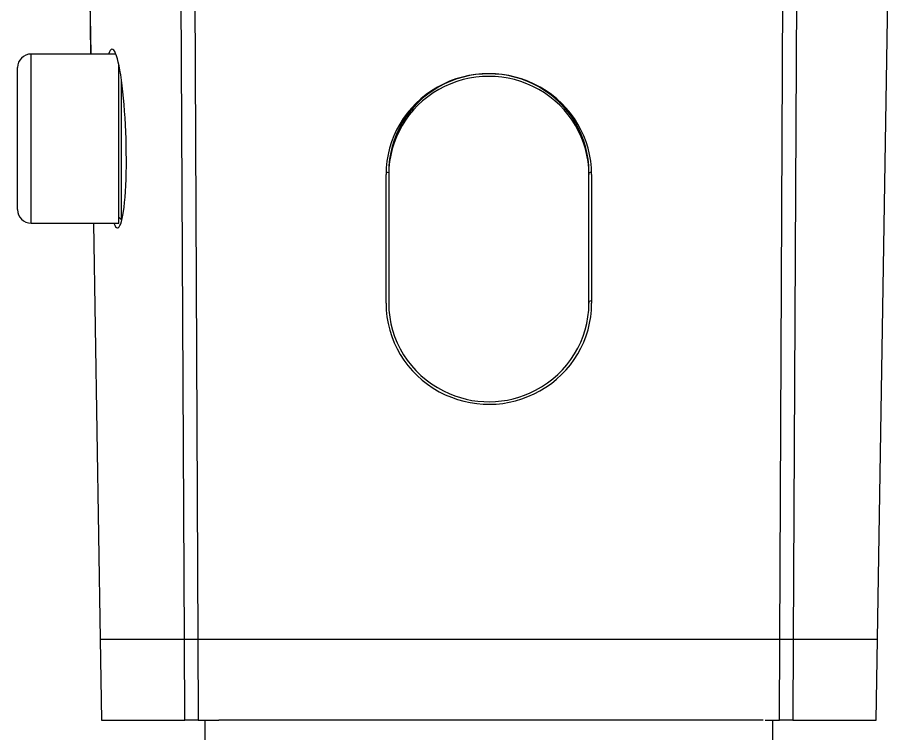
# Model space of a CAD drawing. Extents: x 0 to 948, y 0 to 695.
# Drawn here: x 185.9 to 250.7, y 366.9 to 419.8 of the extents above; entities that cross this region are included whole.
import ezdxf

# ---------------------------------------------------------------- set-up
doc = ezdxf.new("R2010")
doc.units = 0
doc.header["$LTSCALE"] = 10
doc.header["$MEASUREMENT"] = 0
doc.layers.get('0').update_dxf_attribs({"linetype": 'CONTINUOUS'})
doc.layers.add('1', color=7, linetype='CONTINUOUS')
doc.layers.add('레이어 1', color=7, linetype='CONTINUOUS')

msp = doc.modelspace()

# ---------------------------------------------------------------- linework, layer by layer
at = {"lineweight": -3, "ltscale": 0.5}
for centre, radius, start, end in [((220.747, 398.857), 7.664, 241.46005, 299.53868), ((220.748, 398.743), 7.365, 242.97056, 298.02816)]:
    msp.add_arc(centre, radius, start, end, dxfattribs=at)
at = {"layer": '1', "color": 7, "linetype": 'Continuous', "lineweight": -3}
for p, q in [((193.174, 417.079), (186.909, 417.079)), ((186.909, 404.579), (186.909, 417.079)), ((193.403, 404.579), (193.403, 416.267)), ((185.909, 405.579), (185.909, 416.079)), ((193.603, 404.829), (193.603, 415.089)), ((186.909, 404.579), (193.403, 404.579)), ((193.403, 405.029), (193.603, 404.829)), ((193.603, 404.829), (193.628, 404.829))]:
    msp.add_line(p, q, dxfattribs=at)
for centre, start, end in [((186.909, 416.079), 90, 180), ((186.909, 405.579), 180, 270)]:
    msp.add_arc(centre, 1, start, end, dxfattribs=at)
msp.add_ellipse((193.098, 410.828), major_axis=(-0.205, 6.6), ratio=0.125894, start_param=2.809885, end_param=6.605617, dxfattribs=at)
at = {"layer": '레이어 1', "lineweight": -3}
for p, q in [((198.797, 462.582), (199.238, 373.839)), ((242.254, 373.839), (242.695, 462.582)), ((198.247, 373.839), (197.809, 462.054)), ((243.683, 462.054), (243.245, 373.839)), ((190.761, 450.976), (191.312, 417.079)), ((190.77, 450.907), (191.32, 417.079)), ((249.469, 373.839), (250.722, 450.907)), ((249.477, 373.839), (250.731, 450.976)), ((213.146, 398.657), (213.146, 408.172)), ((213.346, 408.36), (213.346, 408.172)), ((213.346, 408.172), (213.346, 398.657)), ((228.146, 398.845), (228.146, 408.36)), ((228.146, 408.36), (228.146, 408.172)), ((228.146, 398.657), (228.146, 408.172)), ((228.346, 408.172), (228.346, 398.657)), ((191.516, 404.579), (192.016, 373.839)), ((191.524, 404.579), (192.024, 373.839)), ((228.146, 398.845), (228.146, 398.657)), ((228.346, 398.972), (228.346, 398.657)), ((192.015, 373.839), (192.113, 367.839)), ((192.023, 373.839), (192.121, 367.839)), ((192.024, 373.839), (249.477, 373.839)), ((198.277, 367.839), (198.247, 373.839)), ((199.238, 373.839), (199.268, 367.839)), ((242.224, 367.839), (242.254, 373.839)), ((243.245, 373.839), (243.215, 367.839)), ((249.371, 367.839), (249.469, 373.839)), ((249.379, 367.839), (249.476, 373.839)), ((249.469, 373.839), (249.477, 373.839)), ((249.476, 373.839), (249.469, 373.839)), ((192.113, 367.839), (192.121, 367.839)), ((192.121, 367.839), (198.277, 367.839)), ((199.268, 367.839), (198.277, 367.839)), ((199.268, 367.839), (200.793, 367.839)), ((199.746, 367.839), (199.746, 364.839)), ((241.036, 367.839), (200.792, 367.839)), ((241.17, 367.839), (242.224, 367.839)), ((241.746, 364.839), (241.746, 367.839)), ((243.215, 367.839), (242.224, 367.839)), ((243.215, 367.839), (249.371, 367.839)), ((249.371, 367.839), (249.379, 367.839))]:
    msp.add_line(p, q, dxfattribs=at)
for centre, major_axis, ratio, start_param, end_param in [((220.746, 408.172), (-7.6, 0), 0.980937, 3.1416, 6.283193), ((220.746, 408.36), (-7.4, 0), 0.980937, 3.141599, 6.283192), ((220.746, 408.172), (-7.4, 0), 0.980937, 3.141599, 6.283192), ((225.463, 413.401), (-0.603, -0.654), 0.136262, 2.062961, 2.139735), ((215.723, 413.099), (0.643, -0.615), 0.145045, 4.123171, 4.211627), ((213.856, 408.474), (0.89, 0), 0.198878, 3.788893, 4.102258), ((227.636, 408.474), (-0.89, 0), 0.198878, 2.180888, 2.489433), ((220.746, 398.657), (-7.6, 0), 0.980937, 0.000008, 1.068149), ((220.746, 398.657), (-7.4, 0), 0.980937, 0.000006, 1.101675), ((220.746, 398.657), (-7.4, 0), 0.980937, 2.057701, 3.141599), ((220.746, 398.657), (-7.6, 0), 0.980937, 2.091228, 3.1416), ((227.636, 398.959), (-0.89, 0), 0.198878, 2.180902, 2.494261)]:
    msp.add_ellipse(centre, major_axis=major_axis, ratio=ratio, start_param=start_param, end_param=end_param, dxfattribs=at)

doc.saveas('drawing.dxf')
